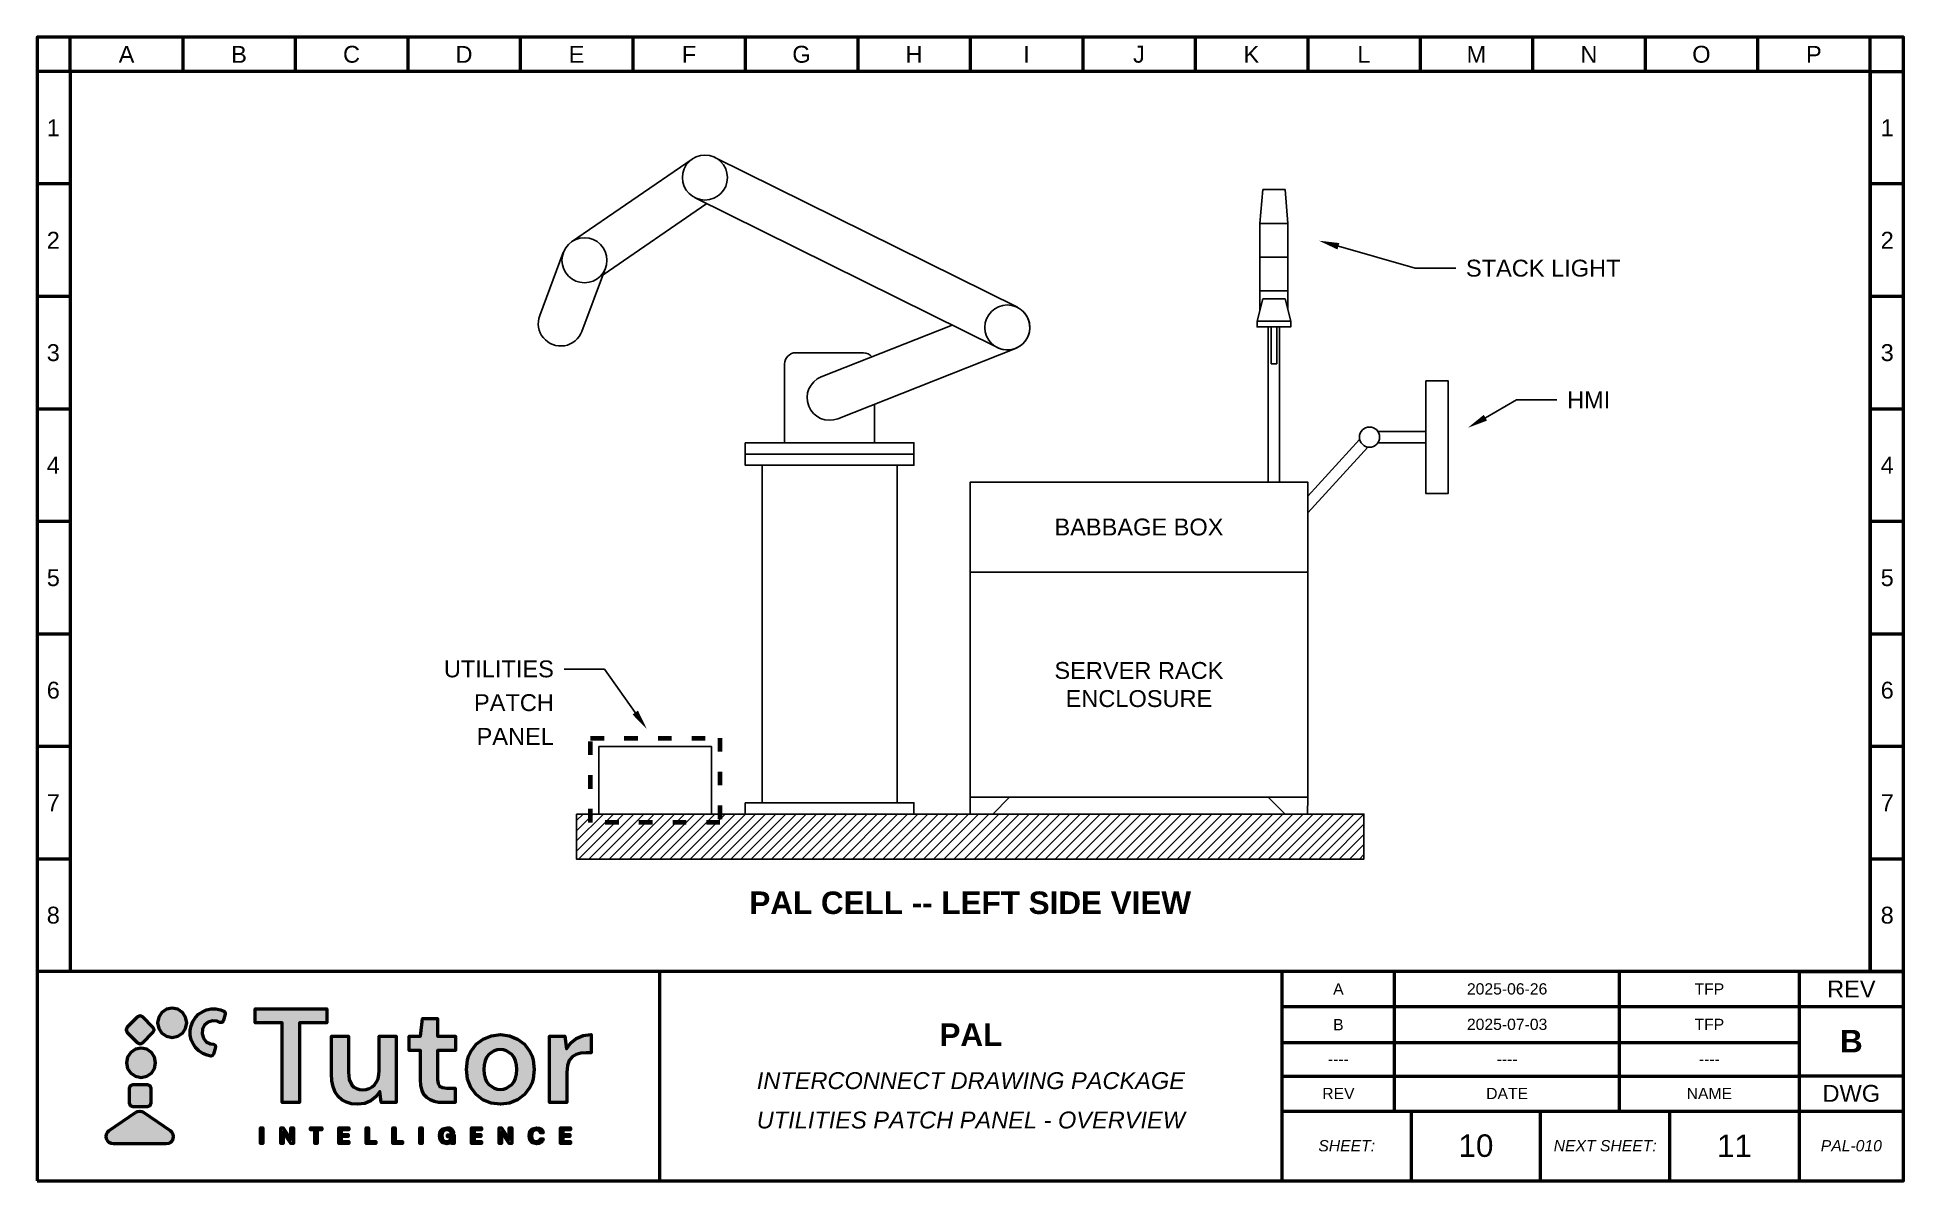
# Paper-space layout 'PAL-010' of a CAD drawing. Header units: inches. Extents: x 0 to 16.6, y 0 to 10.2.
# The model-space entities are those that its viewports show. They can reach past a viewport. Long polylines and large blocks are cut down to what shows.
import ezdxf
from ezdxf import colors
from ezdxf.entities.mleader import LeaderData, LeaderLine
from ezdxf.math import Vec2, Vec3

# ---------------------------------------------------------------- set-up
doc = ezdxf.new("R2010")
doc.units = ezdxf.units.IN
doc.header["$MEASUREMENT"] = 0
doc.linetypes.add('ACAD_ISO03W100', pattern=[30, 12, -18])
doc.layers.add('Layer 1', color=7, linetype='Continuous')
doc.styles.get("Standard").update_dxf_attribs({"font": 'arial.ttf'})

msp = doc.modelspace()

# ---------------------------------------------------------------- hatches: boundary and pattern name
h = msp.add_hatch()
h.set_pattern_fill('ANSI31', color=256, scale=0.51)
h.set_pattern_definition([(45, (2.527313, -0.72652), (-0.04507806, 0.04507806), [])])
h.paths.add_polyline_path([(1.645, 20.621), (1.645, 21.021), (-5.355, 21.021), (-5.355, 20.621)])

# ---------------------------------------------------------------- linework, layer by layer
for p, q in [((-4.326, 26.843), (-5.398, 26.107)), ((-1.436, 25.525), (-4.124, 26.857)), ((0.745, 26.571), (0.72, 26.271)), ((0.845, 26.571), (0.745, 26.571)), ((0.845, 26.571), (0.945, 26.571)), ((0.945, 26.571), (0.97, 26.271)), ((-4.196, 26.447), (-5.119, 25.813)), ((-1.613, 25.167), (-4.301, 26.499)), ((-5.682, 25.451), (-5.472, 26.013)), ((-5.307, 25.311), (-5.097, 25.873)), ((0.745, 25.601), (0.695, 25.401)), ((0.845, 25.601), (0.745, 25.601)), ((0.845, 25.601), (0.945, 25.601)), ((0.945, 25.601), (0.995, 25.401)), ((-3.179, 24.907), (-2.016, 25.367)), ((0.87, 25.351), (0.82, 25.351)), ((-3.032, 24.535), (-1.451, 25.16)), ((0.82, 25.021), (0.87, 25.021)), ((2.195, 24.421), (1.769, 24.421)), ((2.195, 24.371), (2.195, 24.421)), ((1.607, 24.349), (1.145, 23.845)), ((1.145, 23.697), (1.681, 24.282)), ((2.195, 24.321), (1.769, 24.321)), ((2.195, 24.371), (2.195, 24.321)), ((1.145, 23.971), (1.145, 23.771)), ((-1.855, 21.171), (-1.855, 21.021)), ((-1.655, 21.021), (-1.505, 21.171)), ((0.944, 21.021), (0.794, 21.171)), ((1.145, 21.171), (1.144, 21.021))]:
    msp.add_line(p, q)
at = {"linetype": 'ACAD_ISO03W100', "ltscale": 0.02}
msp.add_lwpolyline([(-9.855, 27.621), (6.145, 27.621), (6.145, 19.621), (-9.855, 19.621)], close=True, dxfattribs=at)
for points in [[(0.72, 26.271), (0.97, 26.271), (0.97, 25.971), (0.72, 25.971)], [(0.72, 25.971), (0.97, 25.971), (0.97, 25.671), (0.72, 25.671)], [(0.695, 25.401), (0.995, 25.401), (0.995, 25.351), (0.695, 25.351)], [(2.195, 24.871), (2.395, 24.871), (2.395, 23.871), (2.195, 23.871)], [(-3.855, 24.321), (-2.355, 24.321), (-2.355, 24.221), (-3.855, 24.221)], [(-3.855, 24.221), (-2.355, 24.221), (-2.355, 24.121), (-3.855, 24.121)], [(-3.705, 21.121), (-2.505, 21.121), (-2.505, 24.121), (-3.705, 24.121)], [(-1.855, 23.171), (1.145, 23.171), (1.145, 21.171), (-1.855, 21.171)], [(-5.155, 21.621), (-4.155, 21.621), (-4.155, 21.021), (-5.155, 21.021)], [(-3.855, 21.121), (-2.355, 21.121), (-2.355, 21.021), (-3.855, 21.021)], [(-5.355, 21.021), (1.645, 21.021), (1.645, 20.621), (-5.355, 20.621)]]:
    msp.add_lwpolyline(points, close=True)
for points in [[(0.72, 25.501), (0.72, 25.671), (0.97, 25.671), (0.97, 25.501)], [(0.795, 23.971), (0.795, 25.351)], [(0.82, 25.021), (0.82, 25.351), (0.87, 25.351), (0.87, 25.021)], [(0.895, 25.351), (0.895, 23.971)], [(-3.405, 25.121), (-2.805, 25.121)], [(-2.705, 24.664), (-2.705, 24.321), (-3.505, 24.321), (-3.505, 25.021)], [(0.395, 23.971), (-1.855, 23.971), (-1.855, 23.171), (1.145, 23.171), (1.145, 23.971), (0.395, 23.971)]]:
    msp.add_lwpolyline(points)
at = {"color": 3, "linetype": 'ACAD_ISO03W100', "lineweight": 80, "ltscale": 0.01}
msp.add_lwpolyline([(-5.23, 21.696), (-4.08, 21.696), (-4.08, 20.946), (-5.23, 20.946)], close=True, dxfattribs=at)
for centre, radius in [((-4.213, 26.678), 0.2), ((-5.284, 25.943), 0.2), ((-1.525, 25.346), 0.2), ((1.695, 24.371), 0.09)]:
    msp.add_circle(centre, radius)
for centre, radius, start, end in [((-5.495, 25.381), 0.2, 159.5025, 339.5025), ((-1.525, 25.346), 0.2, 243.6369, 63.6369), ((-3.405, 25.021), 0.1, 90, 180), ((-2.805, 25.021), 0.1, 39.8956, 90), ((-3.105, 24.721), 0.2, 111.5867, 291.5867)]:
    msp.add_arc(centre, radius, start, end)

# ---------------------------------------------------------------- texts
at = {"color": 3, "attachment_point": 5}
for s, width, insert, char_height in [('{\\C256;BABBAGE BOX}', 2.12146, (-0.355, 23.571), 0.15), ('{\\C256;SERVER RACK ENCLOSURE}', 2.12146, (-0.355, 22.171), 0.15), ('{\\fArial|b1|i0|c0|p34;\\C256;PAL CELL -- LEFT SIDE VIEW}', 3.93339, (-1.855, 20.231), 0.2)]:
    msp.add_mtext_dynamic_manual_height_columns(s, width=width, gutter_width=1, heights=[0], dxfattribs=dict(at, insert=insert, char_height=char_height))

# ---------------------------------------------------------------- leaders
ml = msp.add_multileader_mtext('Standard')
ml.set_content('\\pxsm1.2;STACK LIGHT', color=256)
ml.set_leader_properties()
ml.build(insert=Vec2(0, 0))
ml.multileader.update_dxf_attribs({"dogleg_length": 0.36, "arrow_head_size": 0.18})
ctx = ml.context
ctx.base_point, ctx.char_height, ctx.arrow_head_size, ctx.landing_gap_size, ctx.plane_origin = Vec3(2.462, 25.872), 0.15, 0.18, 0.09, Vec3(7.275, 27.347)
notes = []
notes.append((ctx, [(1, (1, 1, 0), (2.102, 25.872), (1, 0), 0.36, [(0, [(1.245, 26.117)], 0, [])])]))
ctx.mtext.insert, ctx.mtext.width, ctx.mtext.flow_direction = Vec3(2.552, 25.948), 1.4456, 5
ml = msp.add_multileader_mtext('Standard')
ml.set_content('\\pxsm1.2;HMI', color=256)
ml.set_leader_properties()
ml.build(insert=Vec2(0, 0))
ml.multileader.update_dxf_attribs({"dogleg_length": 0.36, "arrow_head_size": 0.18})
ctx = ml.context
ctx.base_point, ctx.char_height, ctx.arrow_head_size, ctx.landing_gap_size, ctx.plane_origin = Vec3(3.361, 24.702), 0.15, 0.18, 0.09, Vec3(9.13, 25.584)
notes.append((ctx, [(1, (1, 1, 0), (3.001, 24.702), (1, 0), 0.36, [(0, [(2.569, 24.454)], 0, [])])]))
ctx.mtext.insert, ctx.mtext.width, ctx.mtext.flow_direction = Vec3(3.451, 24.777), 1.4456, 5
ml = msp.add_multileader_mtext('Standard')
ml.set_content('\\pxsm1.2;UTILITIES PATCH PANEL', color=256)
ml.set_leader_properties()
ml.build(insert=Vec2(0, 0))
ml.multileader.update_dxf_attribs({"dogleg_length": 0.36, "arrow_head_size": 0.18})
ctx = ml.context
ctx.base_point, ctx.char_height, ctx.arrow_head_size, ctx.landing_gap_size, ctx.plane_origin = Vec3(-7.078, 22.309), 0.15, 0.18, 0.09, Vec3(-2.194, 23.784)
ctx.text_align_type = 2
notes.append((ctx, [(0, (1, 1, 0), (-5.106, 22.309), (-1, 0), 0.36, [(0, [(-4.729, 21.776)], 0, [])])]))
ctx.mtext.insert, ctx.mtext.width, ctx.mtext.alignment, ctx.mtext.flow_direction = Vec3(-5.556, 22.386), 1.4456, 3, 5
for ctx, leaders in notes:
    for number, flags, end, landing, length, lines in leaders:
        leader = LeaderData()
        leader.index, (leader.has_last_leader_line, leader.has_dogleg_vector, leader.attachment_direction) = number, flags
        leader.last_leader_point, leader.dogleg_vector, leader.dogleg_length = Vec3(end), Vec3(landing), length
        for number, points, colour, breaks in lines:
            line = LeaderLine()
            line.index, line.vertices, line.color, line.breaks = number, Vec3.list(points), colors.encode_raw_color(colour), breaks
            leader.lines.append(line)
        ctx.leaders.append(leader)

psp = doc.layouts.new('PAL-010')

# ---------------------------------------------------------------- hatches: boundary and pattern name
at = {"lineweight": 50, "true_color": 0x347eec}
h = psp.add_hatch(color=150, dxfattribs=at)
h.dxf.hatch_style = 1
h.paths.add_polyline_path([(1.153, 0.337), (1.175, 0.34), (1.194, 0.35), (1.208, 0.365), (1.216, 0.383), (1.219, 0.403), (1.216, 0.423), (1.207, 0.441), (1.19, 0.457), (0.958, 0.616), (0.94, 0.625), (0.92, 0.628), (0.901, 0.625), (0.883, 0.616), (0.65, 0.457), (0.634, 0.441), (0.624, 0.423), (0.621, 0.403), (0.625, 0.383), (0.633, 0.365), (0.647, 0.35), (0.665, 0.34), (0.688, 0.337)])
h.paths.add_polyline_path([(0.859, 0.863), (0.836, 0.853), (0.826, 0.83), (0.826, 0.701), (0.836, 0.678), (0.859, 0.668), (0.988, 0.668), (1.012, 0.678), (1.021, 0.701), (1.021, 0.83), (1.012, 0.853), (0.988, 0.863)])
h.paths.add_polyline_path([(0.932, 0.928), (0.983, 0.938), (1.024, 0.966), (1.052, 1.008), (1.062, 1.058), (1.052, 1.109), (1.024, 1.15), (0.983, 1.178), (0.932, 1.188), (0.882, 1.178), (0.84, 1.15), (0.812, 1.109), (0.802, 1.058), (0.812, 1.008), (0.84, 0.966), (0.882, 0.938)])
h.paths.add_polyline_path([(1.038, 1.328), (1.048, 1.351), (1.038, 1.374), (0.947, 1.465), (0.924, 1.475), (0.9, 1.465), (0.809, 1.374), (0.8, 1.351), (0.809, 1.328), (0.9, 1.236), (0.924, 1.227), (0.947, 1.236)])
h.paths.add_polyline_path([(1.117, 1.321), (1.158, 1.293), (1.209, 1.283), (1.259, 1.293), (1.301, 1.321), (1.328, 1.362), (1.339, 1.413), (1.328, 1.463), (1.301, 1.505), (1.259, 1.533), (1.209, 1.543), (1.158, 1.533), (1.117, 1.505), (1.089, 1.463), (1.079, 1.413), (1.089, 1.362)])
h.paths.add_polyline_path([(1.37, 1.303), (1.378, 1.263), (1.394, 1.226), (1.417, 1.193), (1.445, 1.164), (1.48, 1.141), (1.519, 1.125), (1.552, 1.118), (1.568, 1.122), (1.577, 1.135), (1.595, 1.197), (1.591, 1.214), (1.575, 1.222), (1.549, 1.226), (1.512, 1.245), (1.486, 1.276), (1.474, 1.315), (1.478, 1.356), (1.497, 1.393), (1.528, 1.419), (1.567, 1.431), (1.608, 1.428), (1.632, 1.417), (1.65, 1.415), (1.663, 1.427), (1.681, 1.489), (1.68, 1.505), (1.669, 1.516), (1.638, 1.528), (1.596, 1.536), (1.555, 1.536), (1.515, 1.527), (1.478, 1.511), (1.444, 1.489), (1.416, 1.46), (1.393, 1.425), (1.377, 1.386), (1.369, 1.344)])
at = {"lineweight": 50, "true_color": 0x000000}
h = psp.add_hatch(color=18, dxfattribs=at)
h.dxf.hatch_style = 1
h.paths.add_polyline_path([(2.34, 1.414), (2.584, 1.414), (2.584, 1.536), (1.946, 1.536), (1.946, 1.414), (2.188, 1.414), (2.188, 0.704), (2.34, 0.704)])
h.paths.add_polyline_path([(2.625, 0.961), (2.628, 0.898), (2.639, 0.843), (2.658, 0.797), (2.684, 0.758), (2.718, 0.728), (2.757, 0.707), (2.803, 0.694), (2.855, 0.689), (2.92, 0.697), (2.975, 0.72), (3.021, 0.757), (3.055, 0.804), (3.067, 0.704), (3.201, 0.704), (3.201, 1.293), (3.049, 1.293), (3.049, 0.989), (3.047, 0.951), (3.039, 0.917), (3.026, 0.888), (3.008, 0.863), (2.986, 0.843), (2.961, 0.829), (2.934, 0.821), (2.904, 0.818), (2.873, 0.82), (2.846, 0.828), (2.824, 0.841), (2.807, 0.858), (2.783, 0.908), (2.776, 0.975), (2.776, 1.293), (2.625, 1.293)])
h.paths.add_polyline_path([(3.416, 0.909), (3.419, 0.856), (3.43, 0.812), (3.447, 0.776), (3.472, 0.749), (3.502, 0.729), (3.537, 0.715), (3.576, 0.706), (3.62, 0.704), (3.724, 0.704), (3.724, 0.833), (3.65, 0.833), (3.611, 0.837), (3.586, 0.849), (3.573, 0.872), (3.568, 0.908), (3.568, 1.166), (3.727, 1.166), (3.727, 1.293), (3.568, 1.293), (3.568, 1.452), (3.434, 1.452), (3.416, 1.293), (3.315, 1.293), (3.315, 1.166), (3.416, 1.166)])
h.paths.add_polyline_path([(3.834, 0.912), (3.863, 0.837), (3.91, 0.775), (3.971, 0.729), (4.045, 0.699), (4.126, 0.689), (4.207, 0.699), (4.279, 0.729), (4.341, 0.775), (4.388, 0.837), (4.405, 0.873), (4.418, 0.912), (4.428, 0.999), (4.418, 1.084), (4.405, 1.123), (4.388, 1.159), (4.341, 1.222), (4.279, 1.268), (4.207, 1.298), (4.127, 1.308), (4.046, 1.298), (3.973, 1.268), (3.912, 1.222), (3.864, 1.159), (3.847, 1.123), (3.834, 1.084), (3.824, 0.999)])
h.paths.add_polyline_path([(3.98, 0.999), (3.982, 1.04), (3.99, 1.076), (4.004, 1.106), (4.023, 1.131), (4.046, 1.15), (4.071, 1.164), (4.098, 1.173), (4.127, 1.176), (4.155, 1.173), (4.182, 1.164), (4.229, 1.131), (4.249, 1.106), (4.262, 1.076), (4.271, 1.04), (4.273, 0.999), (4.271, 0.957), (4.262, 0.921), (4.249, 0.891), (4.229, 0.865), (4.182, 0.832), (4.155, 0.824), (4.126, 0.821), (4.097, 0.824), (4.07, 0.832), (4.023, 0.865), (4.004, 0.891), (3.99, 0.921), (3.982, 0.957)], flags=16)
h.paths.add_polyline_path([(4.564, 0.704), (4.716, 0.704), (4.716, 0.972), (4.722, 1.033), (4.738, 1.078), (4.764, 1.111), (4.8, 1.132), (4.841, 1.143), (4.889, 1.147), (4.932, 1.147), (4.932, 1.308), (4.861, 1.299), (4.801, 1.273), (4.752, 1.234), (4.714, 1.183), (4.7, 1.293), (4.564, 1.293)])
h.paths.add_polyline_path([(1.995, 0.34), (2.016, 0.34), (2.016, 0.479), (1.995, 0.479)])
h.paths.add_polyline_path([(2.196, 0.445), (2.265, 0.34), (2.286, 0.34), (2.286, 0.479), (2.265, 0.479), (2.265, 0.375), (2.196, 0.479), (2.175, 0.479), (2.175, 0.34), (2.196, 0.34)])
h.paths.add_polyline_path([(2.478, 0.34), (2.499, 0.34), (2.499, 0.462), (2.54, 0.462), (2.54, 0.479), (2.437, 0.479), (2.437, 0.462), (2.478, 0.462)])
h.paths.add_polyline_path([(2.69, 0.34), (2.778, 0.34), (2.778, 0.357), (2.711, 0.357), (2.711, 0.402), (2.772, 0.402), (2.772, 0.419), (2.711, 0.419), (2.711, 0.462), (2.778, 0.462), (2.778, 0.479), (2.69, 0.479)])
h.paths.add_polyline_path([(2.934, 0.34), (3.018, 0.34), (3.018, 0.357), (2.955, 0.357), (2.955, 0.479), (2.934, 0.479)])
h.paths.add_polyline_path([(3.171, 0.34), (3.255, 0.34), (3.255, 0.357), (3.192, 0.357), (3.192, 0.479), (3.171, 0.479)])
h.paths.add_polyline_path([(3.409, 0.34), (3.43, 0.34), (3.43, 0.479), (3.409, 0.479)])
h = psp.add_hatch(color=18, dxfattribs=at)
h.dxf.hatch_style = 1
h.paths.add_polyline_path([(3.606, 0.409), (3.609, 0.431), (3.618, 0.448), (3.633, 0.458), (3.652, 0.462), (3.676, 0.456), (3.689, 0.438), (3.713, 0.438), (3.705, 0.456), (3.692, 0.47), (3.674, 0.479), (3.652, 0.481), (3.616, 0.472), (3.592, 0.447), (3.584, 0.409), (3.592, 0.372), (3.615, 0.347), (3.649, 0.338), (3.676, 0.344), (3.694, 0.361), (3.696, 0.34), (3.715, 0.34), (3.715, 0.416), (3.656, 0.416), (3.656, 0.399), (3.694, 0.399), (3.681, 0.368), (3.669, 0.36), (3.65, 0.357), (3.632, 0.36), (3.618, 0.37), (3.609, 0.387)])
h = psp.add_hatch(color=18, dxfattribs=at)
h.dxf.hatch_style = 1
h.paths.add_polyline_path([(3.892, 0.402), (3.953, 0.402), (3.953, 0.419), (3.892, 0.419), (3.892, 0.462), (3.959, 0.462), (3.959, 0.479), (3.871, 0.479), (3.871, 0.34), (3.959, 0.34), (3.959, 0.357), (3.892, 0.357)])
h.paths.add_polyline_path([(4.115, 0.34), (4.136, 0.34), (4.136, 0.445), (4.206, 0.34), (4.227, 0.34), (4.227, 0.479), (4.206, 0.479), (4.206, 0.375), (4.136, 0.479), (4.115, 0.479)])
h.paths.add_polyline_path([(4.402, 0.41), (4.405, 0.432), (4.415, 0.448), (4.429, 0.459), (4.447, 0.463), (4.472, 0.455), (4.484, 0.436), (4.507, 0.436), (4.5, 0.455), (4.487, 0.47), (4.47, 0.478), (4.448, 0.481), (4.412, 0.472), (4.389, 0.447), (4.381, 0.41), (4.389, 0.372), (4.412, 0.347), (4.448, 0.338), (4.47, 0.341), (4.487, 0.35), (4.5, 0.364), (4.507, 0.382), (4.484, 0.382), (4.472, 0.364), (4.447, 0.357), (4.429, 0.36), (4.415, 0.371), (4.405, 0.388)])
h.paths.add_polyline_path([(4.661, 0.34), (4.749, 0.34), (4.749, 0.357), (4.682, 0.357), (4.682, 0.402), (4.743, 0.402), (4.743, 0.419), (4.682, 0.419), (4.682, 0.462), (4.749, 0.462), (4.749, 0.479), (4.661, 0.479)])

# ---------------------------------------------------------------- linework, layer by layer
at = {"lineweight": 50}
for p, q in [((0.303, 9.869), (0.303, 10.173)), ((1.303, 10.173), (1.303, 9.869)), ((2.303, 10.173), (2.303, 9.869)), ((3.303, 10.173), (3.303, 9.869)), ((4.303, 10.173), (4.303, 9.869)), ((5.303, 10.173), (5.303, 9.869)), ((6.303, 10.173), (6.303, 9.869)), ((7.303, 10.173), (7.303, 9.869)), ((8.303, 10.173), (8.303, 9.869)), ((9.303, 10.173), (9.303, 9.869)), ((10.303, 10.173), (10.303, 9.869)), ((11.303, 10.173), (11.303, 9.869)), ((12.303, 10.173), (12.303, 9.869)), ((13.303, 10.173), (13.303, 9.869)), ((14.303, 10.173), (14.303, 9.869)), ((15.303, 10.173), (15.303, 9.869)), ((16.303, 9.869), (16.303, 10.173)), ((0.303, 9.869), (0.01, 9.869)), ((16.303, 9.869), (16.303, 1.869)), ((16.303, 9.869), (16.601, 9.869)), ((0.303, 8.869), (0.01, 8.869)), ((16.601, 8.869), (16.303, 8.869)), ((0.303, 7.869), (0.01, 7.869)), ((16.601, 7.869), (16.303, 7.869)), ((0.303, 6.869), (0.01, 6.869)), ((16.601, 6.869), (16.303, 6.869)), ((0.303, 5.869), (0.01, 5.869)), ((16.601, 5.869), (16.303, 5.869)), ((0.303, 4.869), (0.01, 4.869)), ((16.601, 4.869), (16.303, 4.869)), ((0.303, 3.869), (0.01, 3.869)), ((16.601, 3.869), (16.303, 3.869)), ((0.303, 2.869), (0.01, 2.869)), ((16.601, 2.869), (16.303, 2.869)), ((16.601, 1.869), (0.01, 1.869)), ((5.543, 0.01), (5.543, 1.869)), ((11.076, 0.01), (11.076, 1.869)), ((12.076, 0.629), (12.076, 1.869)), ((14.076, 0.629), (14.076, 1.869)), ((15.672, 1.869), (15.672, 0.01)), ((15.672, 1.869), (16.601, 1.869)), ((11.076, 1.559), (15.672, 1.559)), ((15.672, 1.559), (16.601, 1.559)), ((11.076, 1.239), (15.672, 1.239)), ((11.076, 0.94), (15.672, 0.94)), ((16.601, 0.94), (15.672, 0.94)), ((11.076, 0.629), (15.672, 0.629)), ((12.225, 0.01), (12.225, 0.629)), ((13.374, 0.01), (13.374, 0.629)), ((14.523, 0.01), (14.523, 0.629)), ((15.672, 0.629), (16.601, 0.629))]:
    psp.add_line(p, q, dxfattribs=at)
psp.add_lwpolyline([(0.01, 0.01), (16.601, 0.01), (16.601, 10.173), (0.01, 10.173)], close=True, dxfattribs=at)
psp.add_lwpolyline([(16.303, 1.869), (16.303, 9.869), (0.303, 9.869), (0.303, 1.869)], dxfattribs=at)
at = {"layer": 'Layer 1', "color": 150, "lineweight": 50, "true_color": 0x347eec}
for points in [[(1.339, 1.413), (1.328, 1.463), (1.301, 1.505), (1.259, 1.533), (1.209, 1.543), (1.158, 1.533), (1.117, 1.505), (1.089, 1.463), (1.079, 1.413), (1.089, 1.362), (1.117, 1.321), (1.158, 1.293), (1.209, 1.283), (1.259, 1.293), (1.301, 1.321), (1.328, 1.362), (1.339, 1.413), (1.339, 1.413)], [(1.577, 1.135), (1.568, 1.122), (1.552, 1.118), (1.519, 1.125), (1.48, 1.141), (1.445, 1.164), (1.417, 1.193), (1.394, 1.226), (1.378, 1.263), (1.37, 1.303), (1.369, 1.344), (1.377, 1.386), (1.393, 1.425), (1.416, 1.46), (1.444, 1.489), (1.478, 1.511), (1.515, 1.527), (1.555, 1.536), (1.596, 1.536), (1.638, 1.528), (1.669, 1.516), (1.68, 1.505), (1.681, 1.489), (1.663, 1.427), (1.65, 1.415), (1.632, 1.417), (1.608, 1.428), (1.567, 1.431), (1.528, 1.419), (1.497, 1.393), (1.478, 1.356), (1.474, 1.315), (1.486, 1.276), (1.512, 1.245), (1.549, 1.226), (1.575, 1.222), (1.591, 1.214), (1.595, 1.197), (1.577, 1.135), (1.577, 1.135)], [(0.9, 1.236), (0.924, 1.227), (0.947, 1.236), (1.038, 1.328), (1.048, 1.351), (1.038, 1.374), (0.947, 1.465), (0.924, 1.475), (0.9, 1.465), (0.809, 1.374), (0.8, 1.351), (0.809, 1.328), (0.9, 1.236), (0.9, 1.236)], [(1.062, 1.058), (1.052, 1.109), (1.024, 1.15), (0.983, 1.178), (0.932, 1.188), (0.882, 1.178), (0.84, 1.15), (0.812, 1.109), (0.802, 1.058), (0.812, 1.008), (0.84, 0.966), (0.882, 0.938), (0.932, 0.928), (0.983, 0.938), (1.024, 0.966), (1.052, 1.008), (1.062, 1.058), (1.062, 1.058)], [(0.826, 0.701), (0.836, 0.678), (0.859, 0.668), (0.988, 0.668), (1.012, 0.678), (1.021, 0.701), (1.021, 0.83), (1.012, 0.853), (0.988, 0.863), (0.859, 0.863), (0.836, 0.853), (0.826, 0.83), (0.826, 0.701), (0.826, 0.701)], [(0.883, 0.616), (0.901, 0.625), (0.92, 0.628), (0.94, 0.625), (0.958, 0.616), (1.19, 0.457), (1.207, 0.441), (1.216, 0.423), (1.219, 0.403), (1.216, 0.383), (1.208, 0.365), (1.194, 0.35), (1.175, 0.34), (1.153, 0.337), (0.688, 0.337), (0.665, 0.34), (0.647, 0.35), (0.633, 0.365), (0.625, 0.383), (0.621, 0.403), (0.624, 0.423), (0.634, 0.441), (0.65, 0.457), (0.883, 0.616), (0.883, 0.616)]]:
    psp.add_lwpolyline(points, close=True, dxfattribs=at)
at = {"layer": 'Layer 1', "color": 7, "lineweight": 50}
for points in [[(2.188, 0.704), (2.188, 1.414), (1.946, 1.414), (1.946, 1.536), (2.584, 1.536), (2.584, 1.414), (2.34, 1.414), (2.34, 0.704), (2.188, 0.704), (2.188, 0.704)], [(3.62, 0.704), (3.576, 0.706), (3.537, 0.715), (3.502, 0.729), (3.472, 0.749), (3.447, 0.776), (3.43, 0.812), (3.419, 0.856), (3.416, 0.909), (3.416, 1.166), (3.315, 1.166), (3.315, 1.293), (3.416, 1.293), (3.434, 1.452), (3.568, 1.452), (3.568, 1.293), (3.727, 1.293), (3.727, 1.166), (3.568, 1.166), (3.568, 0.908), (3.573, 0.872), (3.586, 0.849), (3.611, 0.837), (3.65, 0.833), (3.724, 0.833), (3.724, 0.704), (3.62, 0.704), (3.62, 0.704)], [(2.855, 0.689), (2.803, 0.694), (2.757, 0.707), (2.718, 0.728), (2.684, 0.758), (2.658, 0.797), (2.639, 0.843), (2.628, 0.898), (2.625, 0.961), (2.625, 1.293), (2.776, 1.293), (2.776, 0.975), (2.783, 0.908), (2.807, 0.858), (2.824, 0.841), (2.846, 0.828), (2.873, 0.82), (2.904, 0.818), (2.934, 0.821), (2.961, 0.829), (2.986, 0.843), (3.008, 0.863), (3.026, 0.888), (3.039, 0.917), (3.047, 0.951), (3.049, 0.989), (3.049, 1.293), (3.201, 1.293), (3.201, 0.704), (3.067, 0.704), (3.055, 0.804), (3.021, 0.757), (2.975, 0.72), (2.92, 0.697), (2.855, 0.689), (2.855, 0.689)], [(4.126, 0.689), (4.045, 0.699), (3.971, 0.729), (3.91, 0.775), (3.863, 0.837), (3.834, 0.912), (3.824, 0.999), (3.834, 1.084), (3.847, 1.123), (3.864, 1.159), (3.912, 1.222), (3.973, 1.268), (4.046, 1.298), (4.127, 1.308), (4.207, 1.298), (4.279, 1.268), (4.341, 1.222), (4.388, 1.159), (4.405, 1.123), (4.418, 1.084), (4.428, 0.999), (4.418, 0.912), (4.405, 0.873), (4.388, 0.837), (4.341, 0.775), (4.279, 0.729), (4.207, 0.699), (4.126, 0.689), (4.126, 0.689)], [(4.126, 0.821), (4.155, 0.824), (4.182, 0.832), (4.229, 0.865), (4.249, 0.891), (4.262, 0.921), (4.271, 0.957), (4.273, 0.999), (4.271, 1.04), (4.262, 1.076), (4.249, 1.106), (4.229, 1.131), (4.182, 1.164), (4.155, 1.173), (4.127, 1.176), (4.098, 1.173), (4.071, 1.164), (4.046, 1.15), (4.023, 1.131), (4.004, 1.106), (3.99, 1.076), (3.982, 1.04), (3.98, 0.999), (3.982, 0.957), (3.99, 0.921), (4.004, 0.891), (4.023, 0.865), (4.07, 0.832), (4.097, 0.824), (4.126, 0.821), (4.126, 0.821)], [(4.564, 0.704), (4.564, 1.293), (4.7, 1.293), (4.714, 1.183), (4.752, 1.234), (4.801, 1.273), (4.861, 1.299), (4.932, 1.308), (4.932, 1.147), (4.889, 1.147), (4.841, 1.143), (4.8, 1.132), (4.764, 1.111), (4.738, 1.078), (4.722, 1.033), (4.716, 0.972), (4.716, 0.704), (4.564, 0.704), (4.564, 0.704)], [(1.995, 0.34), (1.995, 0.479), (2.016, 0.479), (2.016, 0.34), (1.995, 0.34), (1.995, 0.34)], [(2.175, 0.34), (2.175, 0.479), (2.196, 0.479), (2.265, 0.375), (2.265, 0.479), (2.286, 0.479), (2.286, 0.34), (2.265, 0.34), (2.196, 0.445), (2.196, 0.34), (2.175, 0.34), (2.175, 0.34)], [(2.478, 0.34), (2.478, 0.462), (2.437, 0.462), (2.437, 0.479), (2.54, 0.479), (2.54, 0.462), (2.499, 0.462), (2.499, 0.34), (2.478, 0.34), (2.478, 0.34)], [(2.69, 0.34), (2.69, 0.479), (2.778, 0.479), (2.778, 0.462), (2.711, 0.462), (2.711, 0.419), (2.772, 0.419), (2.772, 0.402), (2.711, 0.402), (2.711, 0.357), (2.778, 0.357), (2.778, 0.34), (2.69, 0.34), (2.69, 0.34)], [(2.934, 0.34), (2.934, 0.479), (2.955, 0.479), (2.955, 0.357), (3.018, 0.357), (3.018, 0.34), (2.934, 0.34), (2.934, 0.34)], [(3.171, 0.34), (3.171, 0.479), (3.192, 0.479), (3.192, 0.357), (3.255, 0.357), (3.255, 0.34), (3.171, 0.34), (3.171, 0.34)], [(3.409, 0.34), (3.409, 0.479), (3.43, 0.479), (3.43, 0.34), (3.409, 0.34), (3.409, 0.34)], [(3.649, 0.338), (3.615, 0.347), (3.592, 0.372), (3.584, 0.409), (3.592, 0.447), (3.616, 0.472), (3.652, 0.481), (3.674, 0.479), (3.692, 0.47), (3.705, 0.456), (3.713, 0.438), (3.689, 0.438), (3.676, 0.456), (3.652, 0.462), (3.633, 0.458), (3.618, 0.448), (3.609, 0.431), (3.606, 0.409), (3.609, 0.387), (3.618, 0.37), (3.632, 0.36), (3.65, 0.357), (3.669, 0.36), (3.681, 0.368), (3.694, 0.399), (3.656, 0.399), (3.656, 0.416), (3.715, 0.416), (3.715, 0.34), (3.696, 0.34), (3.694, 0.361), (3.676, 0.344), (3.649, 0.338), (3.649, 0.338)], [(3.871, 0.34), (3.871, 0.479), (3.959, 0.479), (3.959, 0.462), (3.892, 0.462), (3.892, 0.419), (3.953, 0.419), (3.953, 0.402), (3.892, 0.402), (3.892, 0.357), (3.959, 0.357), (3.959, 0.34), (3.871, 0.34), (3.871, 0.34)], [(4.115, 0.34), (4.115, 0.479), (4.136, 0.479), (4.206, 0.375), (4.206, 0.479), (4.227, 0.479), (4.227, 0.34), (4.206, 0.34), (4.136, 0.445), (4.136, 0.34), (4.115, 0.34), (4.115, 0.34)], [(4.448, 0.338), (4.412, 0.347), (4.389, 0.372), (4.381, 0.41), (4.389, 0.447), (4.412, 0.472), (4.448, 0.481), (4.47, 0.478), (4.487, 0.47), (4.5, 0.455), (4.507, 0.436), (4.484, 0.436), (4.472, 0.455), (4.447, 0.463), (4.429, 0.459), (4.415, 0.448), (4.405, 0.432), (4.402, 0.41), (4.405, 0.388), (4.415, 0.371), (4.429, 0.36), (4.447, 0.357), (4.472, 0.364), (4.484, 0.382), (4.507, 0.382), (4.5, 0.364), (4.487, 0.35), (4.47, 0.341), (4.448, 0.338), (4.448, 0.338)], [(4.661, 0.34), (4.661, 0.479), (4.749, 0.479), (4.749, 0.462), (4.682, 0.462), (4.682, 0.419), (4.743, 0.419), (4.743, 0.402), (4.682, 0.402), (4.682, 0.357), (4.749, 0.357), (4.749, 0.34), (4.661, 0.34), (4.661, 0.34)]]:
    psp.add_lwpolyline(points, close=True, dxfattribs=at)

# ---------------------------------------------------------------- texts
at = {"lineweight": 50}
for s, width, heights, insert, char_height, attachment_point in [('\\pxqc;A', 1, [0], (0.303, 10.021), 0.15, 4), ('\\pxqc;B', 1, [0], (1.303, 10.021), 0.15, 4), ('\\pxqc;C', 1, [0], (2.303, 10.021), 0.15, 4), ('\\pxqc;D', 1, [0], (3.303, 10.021), 0.15, 4), ('\\pxqc;E', 1, [0], (4.303, 10.021), 0.15, 4), ('\\pxqc;F', 1, [0], (5.303, 10.021), 0.15, 4), ('\\pxqc;G', 1, [0], (6.303, 10.021), 0.15, 4), ('\\pxqc;H', 1, [0], (7.303, 10.021), 0.15, 4), ('\\pxqc;I', 1, [0], (8.303, 10.021), 0.15, 4), ('\\pxqc;J', 1, [0], (9.303, 10.021), 0.15, 4), ('\\pxqc;K', 1, [0], (10.303, 10.021), 0.15, 4), ('\\pxqc;L', 1, [0], (11.303, 10.021), 0.15, 4), ('\\pxqc;M', 1, [0], (12.303, 10.021), 0.15, 4), ('\\pxqc;N', 1, [0], (13.303, 10.021), 0.15, 4), ('\\pxqc;O', 1, [0], (14.303, 10.021), 0.15, 4), ('\\pxqc;P', 1, [0], (15.303, 10.021), 0.15, 4), ('1', 0.28267, [0.985], (0.152, 9.369), 0.15, 5), ('1', 0.28267, [0.985], (16.455, 9.369), 0.15, 5), ('2', 0.28267, [0.985], (0.152, 8.369), 0.15, 5), ('2', 0.28267, [0.985], (16.455, 8.369), 0.15, 5), ('3', 0.28267, [0.985], (0.152, 7.369), 0.15, 5), ('3', 0.28267, [0.985], (16.455, 7.369), 0.15, 5), ('4', 0.28267, [0.985], (0.152, 6.369), 0.15, 5), ('4', 0.28267, [0.985], (16.455, 6.369), 0.15, 5), ('5', 0.28267, [0.985], (0.152, 5.369), 0.15, 5), ('5', 0.28267, [0.985], (16.455, 5.369), 0.15, 5), ('6', 0.28267, [0.985], (0.152, 4.369), 0.15, 5), ('6', 0.28267, [0.985], (16.455, 4.369), 0.15, 5), ('7', 0.28267, [0.985], (0.152, 3.369), 0.15, 5), ('7', 0.28267, [0.985], (16.455, 3.369), 0.15, 5), ('8', 0.28267, [0.985], (0.152, 2.369), 0.15, 5), ('8', 0.28267, [0.985], (16.455, 2.369), 0.15, 5), ('A', 1, [0], (11.576, 1.714), 0.1, 5), ('2025-06-26', 1, [0], (13.076, 1.714), 0.1, 5), ('TFP', 1, [0], (14.874, 1.714), 0.1, 5), ('REV', 0.54893, [0], (16.136, 1.714), 0.15, 5), ('B', 1, [0], (11.576, 1.397), 0.1, 5), ('2025-07-03', 1, [0], (13.076, 1.399), 0.1, 5), ('TFP', 1, [0], (14.874, 1.399), 0.1, 5), ('{\\fArial|b1|i0|c0|p34;B}', 1.04591, [0], (16.136, 1.25), 0.2, 5), ('----', 1, [0], (11.576, 1.09), 0.1, 5), ('----', 1, [0], (13.076, 1.09), 0.1, 5), ('----', 1, [0], (14.874, 1.09), 0.1, 5), ('REV', 1, [0], (11.576, 0.785), 0.1, 5), ('DATE', 2, [0], (13.076, 0.785), 0.1, 5), ('NAME', 1.59557, [0], (14.874, 0.785), 0.1, 5), ('DWG', 0.54893, [0], (16.136, 0.785), 0.15, 5), ('{\\fArial|b0|i1|c0|p34;SHEET:}', 1.04591, [0], (11.65, 0.32), 0.1, 5), ('10', 1.04591, [0], (12.799, 0.32), 0.2, 5), ('{\\fArial|b0|i1|c0|p34;NEXT SHEET:}', 1.04591, [0], (13.948, 0.32), 0.1, 5), ('11', 1.04591, [0], (15.097, 0.32), 0.2, 5), ('{\\fArial|b0|i1|c0|p34;PAL-010}', 1.04591, [0], (16.136, 0.32), 0.1, 5)]:
    psp.add_mtext_dynamic_manual_height_columns(s, width=width, gutter_width=1, heights=heights, dxfattribs=dict(at, insert=insert, char_height=char_height, attachment_point=attachment_point))
at = {"lineweight": 50, "insert": (8.309, 0.94), "char_height": 0.2, "width": 11.15392, "attachment_point": 5}
psp.add_mtext('{\\fArial|b1|i0|c0|p34;PAL}\\P{\\H0.3x;\\P\\fArial|b0|i1|c0|p34;\\H2.5x;INTERCONNECT DRAWING PACKAGE\\P\\H0.4x;\\P\\H2.5x;UTILITIES PATCH PANEL - OVERVIEW}', dxfattribs=at)

# ---------------------------------------------------------------- viewports
at = {"layer": '0'}
psp.add_viewport(center=(8.303, 5.869), size=(16, 8), view_center_point=(-1.855, 23.621), view_height=8, dxfattribs=at)

doc.saveas('drawing.dxf')
